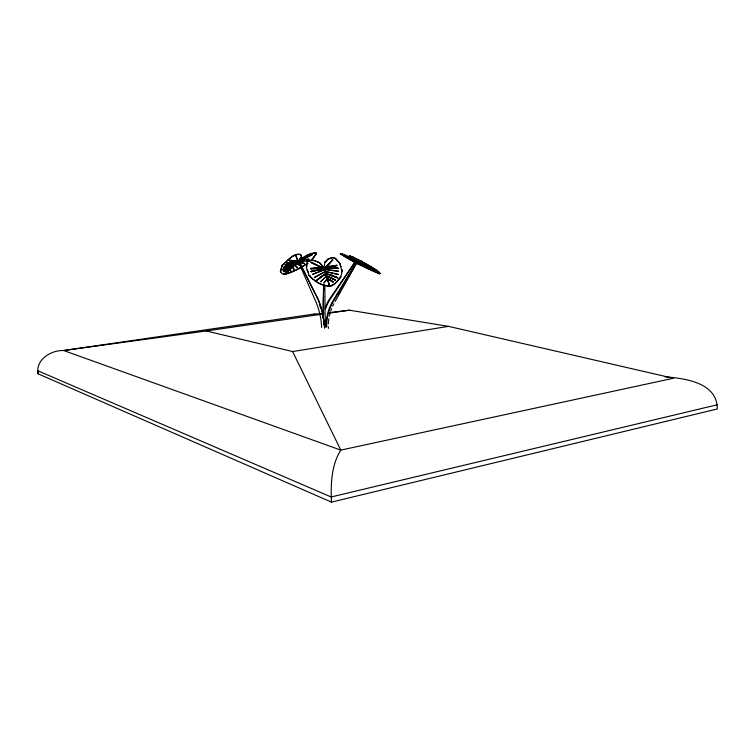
<?xml version="1.0" encoding="UTF-8"?>
<svg xmlns="http://www.w3.org/2000/svg" width="755" height="755" viewBox="0 0 755 755"><rect width="100%" height="100%" fill="white"/><g stroke="black" fill="none" stroke-linecap="round" stroke-linejoin="round"><path stroke-width="1.13" d="M335.107 283.71C349.197 265.911 334.635 287.41 329.652 286.409L322.961 285.173L318.336 283.04L311.305 277.963L308.484 274.745L309.852 275.962M335.248 280.048L331.417 277.689L326.934 276.141L335.248 280.048L326.943 276.377M335.569 258.323L339.825 263.24L340.845 266.675L339.825 263.476L334.456 257.738L330.747 257.936L327.991 258.974L324.933 262.211L327.142 260.333M324.877 268.714L336.834 267.987L338.268 268.497L336.9 267.883L324.839 268.563L338.268 268.497M325.547 267.798L336.862 265.316L325.82 267.015L324.792 268.629L332.653 259.767L325.82 267.496L325.82 267.015M337.693 277.878L332.549 275.349L326.226 273.584L337.693 277.878L326.226 273.829M338.363 274.631L325.66 271.526L338.363 274.386M338.372 271.356L325.094 269.497L338.372 271.12M326.084 326.924L326.103 324.131A45.187 41.544 -72.1 0 1 333.351 300.141L356.775 261.485M326.736 326.924L326.745 324.159A44.63 41.025 -72.1 0 1 333.908 300.471L357.021 261.598M342.383 270.941C340.911 265.836 342.213 274.952 342.383 270.705M308.493 274.99C309.248 272.621 305.171 266.26 308.512 273.093M323.527 296.3L323.395 302.142A47.584 3.813 85.8 0 0 323.489 311.051M323.668 290.458L323.801 284.626M323.65 284.899L323.159 302.566A46.989 3.747 85.8 0 0 323.47 318.015M350.358 257.823L343.95 255.228L355.935 260.711L350.792 259.314L357.964 261.655L354.067 261.183L359.154 262.306L358.002 262.938M328.34 324.018L328.831 318.752M282.04 266.1C279.095 276.49 280.492 271.489 282.106 265.326C287.485 261.126 292.704 252.755 300.481 254.444L301.094 255.558L300.83 255.039M282.134 266.345L282.106 265.326M306.926 265.647L306.379 267.44L307.2 262.353L308.087 260.843L313.438 260.286L319.516 262.608L324.537 268.45L332.653 260.013M324.027 268.082L324.933 261.976M312.438 254.388L298.706 260.956C307.502 247.942 293.374 267.629 299.914 260.23M300.009 260.484L300.292 259.767L300.49 260.258L309.257 259.276C308.172 257.691 297.168 262.674 298.508 260.834M329.303 316.147L329.926 313.561M372.489 269.28L379.671 273.272L379.416 273.791L357.068 261.409C331.332 245.913 376.471 268.308 379.642 273.131L379.416 273.791L374.471 271.819L355.85 262.91M379.803 273.678L379.774 272.876C376.603 268.082 331.049 245.356 357.559 261.409L357.974 260.73M330.69 311.022L331.605 308.531M340.109 277.547L341.562 274.339L341.722 271.923M313.759 257.389C322.961 244.705 305.218 267.798 313.863 257.634M362.966 263.419L359.88 262.57L364.24 264.354M375.49 269.629L373.395 268.704C387.145 275.009 351.443 259.607 365.439 264.863M357.879 263.193L359.427 262.466L361.73 263.731L362.334 265.203M354.935 258.616L353.113 257.125L357.549 261.098L361.834 261.994L357.728 261.249L361.315 262.315L358.625 261.872L364.495 263.57L364.788 263.136M366.647 267.704L364.457 264.901M365.26 266.355L364.797 264.986M376.405 270.535L367.798 266.987L365.061 265.137M364.995 266.241L366.77 267.449M365.146 267.515L379.935 273.423M370.252 268.988L367.657 266.666M367.798 266.987L360.003 262.315M370.12 269.242L368.015 266.864M368.28 266.93L377.141 271.611L368.157 267.185L371.13 268.157M359.88 262.57L368.902 265.618M375.358 269.884L370.186 267.251M373.338 270.356L370.979 268.497M371.054 268.799L373.668 269.648M373.206 270.611L371.271 268.657M376.283 270.79L372.083 268.563M340.231 253.822L355.256 262.561M340.599 253.954C342.94 252.406 365.099 266.732 355.558 259.182M340.76 254.237L341.043 253.661M340.505 253.85L341.553 253.755M341.458 254.671L340.354 253.567M341.43 254.01L342.647 254.142M342.515 254.397L343.695 254.548M343.572 254.803L344.686 254.982M344.752 256.634L341.59 254.416M344.554 255.237L345.46 255.369M346.083 255.615L345.328 255.624M346.441 257.7L344.875 256.379M348.621 256.766L357.068 261.409L357.323 260.9L358.351 261.39L357.549 261.098M350.15 257.54L344.072 254.973M350.518 259.947L346.573 257.446M353.689 260.041L353.944 259.522M353.916 260.164L354.17 259.654M354.067 261.862L350.641 259.692M357.634 263.769L355.973 262.655M358.795 264.392L357.757 263.514M358.625 261.872L359.606 262.419L358.748 261.617M360.56 265.279L358.918 264.137M332.662 306.086L333.852 303.727M298.282 261.088L304.992 257.785M309.843 275.726C314.354 281.738 322.14 285.598 329.652 286.173L323.65 268.525L324.027 267.836L324.792 268.393L329.652 286.173L335.107 283.465M335.182 301.424L357.36 261.862L355.898 260.909M338.589 294.016L339.75 292.006M343.808 284.946L347.291 278.897M348.451 276.877L357.153 261.749L356.596 261.372M323.895 282.861L327.217 278.878L323.904 283.106M325.424 309.257A48.122 44.243 -72.1 0 1 329.01 300.99L355.841 260.843L328.434 300.688A48.688 44.762 -72.1 0 0 325.141 308.087M298.508 260.702L318.025 299.282A47.405 25.651 80.8 0 1 323.999 322.14L324.584 328.227M320.771 281.549L326.302 276.217L320.771 281.785M298.659 260.503L318.034 299.027A47.971 25.953 80.8 0 1 324.084 322.177L324.386 325.207M308.087 260.843L307.398 261.636M282.2 265.571C287.315 261.06 293.525 253.284 300.481 254.444M332.653 259.767L324.537 268.45M298.678 261.183L298.65 260.409L297.715 260.928L293.837 265.137L282.257 269.469M292.987 265.647L284.729 274.235L283.37 274.225L284.824 274.471L290.807 272.64L299.895 268.261L307.87 263.41M283.908 271.649L289.92 269.054L291.6 267.034M283.163 270.62L291.921 267.062L293.837 265.137M283.351 267.279L295.403 263.58L296.696 261.947M285.012 264.939L296.96 262.023L297.47 261.173M291.817 261.881L297.819 261.173L295.866 255.681M289.58 269.195L298.65 260.409L298.687 261.098M317.185 280.096L320.601 276.774L325.499 274.141C309.323 286.022 317.411 279.133 325.499 273.895L320.611 277.01L317.194 280.332M315.477 253.114C309.154 253.302 303.765 257.295 298.848 260.9L284.824 274.471L284.635 273.989M297.63 268.138L294.176 265.005L295.875 265.826M293.638 268.025L294.091 269.912L292.062 266.987L284.729 274.235L295.516 270.252L307.776 263.165M290.798 271.045L290.269 269.016L292.166 267.242M293.733 268.27L292.393 267.015L294.271 265.26M297.734 268.384L296.734 266.562L294.441 265.09L295.951 263.674L301.236 265.751M298.065 263.986L296.017 263.268L297.593 262.127L304.491 263.306M309.833 260.985L311.126 259.88M332.228 257.832L327.302 259.569M295.969 255.936L298.121 261.003C303.359 257.455 308.767 253.019 315.382 252.868L316.166 253.142L315.552 253.01M308.087 261.079L311.673 260.418L314.873 260.758L319.516 262.853L321.762 264.939M314.618 277.227L324.792 271.838M314.618 277.472L324.725 271.875M311.003 271.734L323.706 268.704L322.442 268.167L310.701 268.903L310.692 268.421L317.506 267.676L321.998 267.468L322.007 267.95L311.135 262.306L323.772 268.299L323.763 269.082L311.003 271.734L312.051 270.837L323.753 268.846M284.003 271.894L289.741 269.224M310.994 271.498L312.183 271.158M300.386 260.013L304.407 258.135M300.49 260.258L312.532 254.633M283.267 270.866L291.694 267.279M288.967 269.176L287.353 270.158M282.351 269.714L293.676 265.307M665.212 376.839C685.144 378.444 717.448 382.577 717.25 408.983L331.464 502.132L38.061 373.81C35.428 359.635 51.076 350.037 63.646 350.509L314.382 314.023L316.222 314.344M288.825 269.318L287.268 270.252M312.636 274.424L324.027 269.865M312.636 274.188L324.103 269.837M286.589 262.844L288.023 262.617M283.446 267.525L295.252 263.731M333.408 257.757L335.569 258.559M286.683 263.099L297.564 261.419M286.088 264.656L288.25 264.08L286.079 264.675M285.116 265.194L296.791 262.193M717.212 404.784L331.143 496.979L37.759 370.733L38.061 373.81M316.826 270.262L323.706 268.94M325.547 267.317L336.862 265.316M325.82 267.496L336.853 265.798M206.275 330.973L292.61 351.547L448.508 326.358L673.337 378.283L340.798 450.112L63.646 350.509L206.275 330.973L323.801 313.929M299.81 259.984L302.764 259.541M300.292 259.767L302.991 259.371M329.624 313.08L349.405 310.211L448.508 326.358M313.448 314.41L323.886 313.193M329.69 312.513L349.405 310.211M310.701 268.903L322.007 267.95M324.839 268.808L332.011 268.223M298.423 261.353L307.313 261.136M310.692 268.421L322.442 267.685L322.442 268.167M291.166 260.248L289.089 260.399L291.1 260.305M297.574 260.494L289.288 260.9L297.64 260.673L297.385 260.003M336.834 267.987L338.268 268.252M360.361 261.117L362.089 261.466L360.201 261.032M297.772 261.957L304.586 263.552M358.446 261.768L362.051 262.844M326.292 273.81L337.693 277.632M327.019 276.434L335.258 279.803M297.923 264.108L295.951 263.674M296.111 263.514L301.33 265.996M360.748 262.551L362.787 263.316M359.606 262.419L368.77 265.883M307.408 261.381L306.672 260.89M330.209 280.237L327.679 278.822L333.144 281.993L330.18 279.869M362.381 263.967L372.281 267.959L362.126 263.825M364.627 263.316L365.722 263.75L364.495 263.57M369.403 266.458L372.413 267.704L369.299 266.402M367.138 266.005L370.252 267.317M364.939 265.392L370.129 267.572M368.157 267.185L371.96 268.818M367.921 266.732L371.016 268.072M371.469 268.704L373.027 269.393M352.453 258.776L354.548 259.729M343.95 255.228L357.559 261.409M352.066 258.625L354.067 259.541M373.81 269.733L377.273 271.356L375.471 270.507M311.145 262.542L323.772 268.544M283.37 274.225L281.766 273.452L280.737 271.555M360.682 265.024L365.278 267.261M311.135 262.306L323.65 268.525M362.891 264.042L364.731 265.052M365.703 265.59L375.933 271.224M377.802 272.253L379.671 273.272L357.691 261.155M364.335 265.156L361.985 263.873L362.211 265.458M364.608 265.307L367.525 266.921M367.893 267.119L370.856 268.752M371.149 268.912L379.538 273.527L371.337 268.959M354.199 261.607L355.378 262.306M333.144 281.747L327.745 279.057L333.144 281.993M294.176 265.005L295.63 265.958M356.209 261.107L355.652 260.739M352.981 257.389L357.889 261.485M290.08 269.195L290.901 271.29M322.215 265.845L323.112 266.94M292.61 351.547L340.798 450.112C331.181 465.363 330.699 484.616 331.464 502.132M298.838 260.919L301.349 266.1M298.848 261.013L299.848 263.099M298.197 261.353L314.892 299.509A42.431 22.961 80.8 0 1 321.243 322.177L321.677 327.51M300.99 255.303L301.471 256.502M303.378 260.928L298.442 260.994M328.661 283.219L329.652 286.409L324.027 267.836L324.027 268.318M306.379 267.195L307.361 270.649M316.071 252.897L316.269 253.642M340.845 266.43L341.373 269.422M323.536 321.979L323.725 324.707M325.688 327.047L325.547 324.423A45.423 3.69 85.8 0 1 324.98 303.519L324.839 284.965M328.331 326.651L328.416 328.397M317.506 267.676L317.553 268.336M330.105 266.175L330.18 266.836M319.865 305.605A44.422 24.075 80.8 0 1 320.705 308.219M322.687 316.392A44.422 24.075 80.8 0 1 323.008 318.242"/></g></svg>
